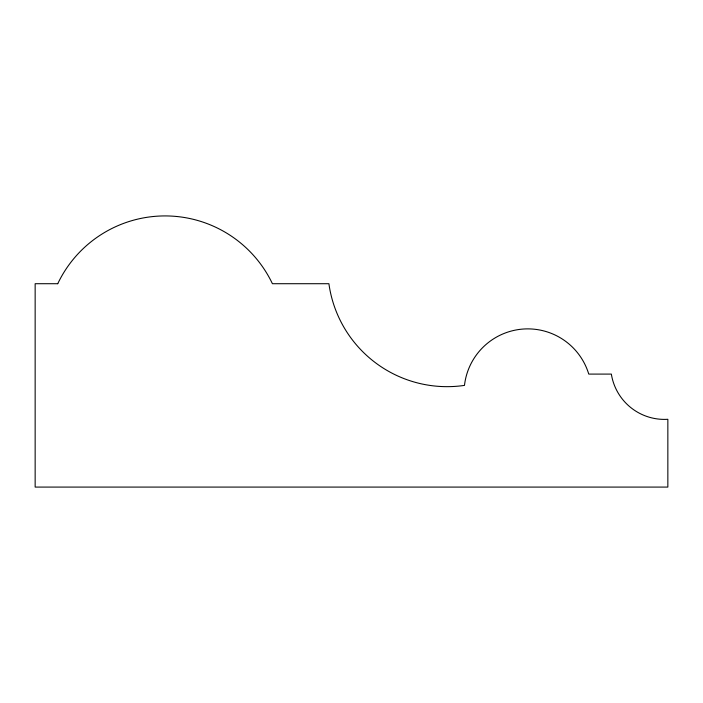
<?xml version="1.0" encoding="UTF-8"?>
<svg xmlns="http://www.w3.org/2000/svg" width="703" height="703" viewBox="0 0 703 703"><rect width="100%" height="100%" fill="white"/><g stroke="black" fill="none" stroke-linecap="round" stroke-linejoin="round"><path stroke-width="1.05" d="M57.743 283.713L35.15 283.713L35.15 487.082L667.85 487.082L667.85 419.287A53.718 53.718 0 0 1 611.355 374.093L588.763 374.093A63.718 63.718 0 0 0 464.481 385.393A119.352 119.352 0 0 1 328.907 283.713L272.413 283.713A118.869 118.869 0 0 0 57.743 283.713"/></g></svg>
